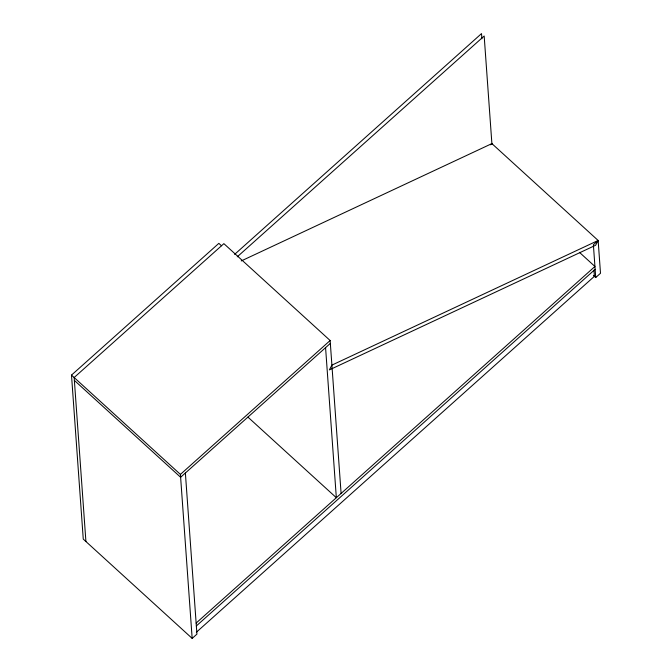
<?xml version="1.0" encoding="UTF-8"?>
<svg xmlns="http://www.w3.org/2000/svg" width="672" height="672" viewBox="0 0 672 672"><rect width="100%" height="100%" fill="white"/><g stroke="black" fill="none" stroke-linecap="round" stroke-linejoin="round"><path stroke-width="1.01" d="M241.231 260.946L491.887 143.606L598.147 240.475L595.627 245.255L329.381 369.894L331.901 365.123L598.147 240.475L600.499 273.277L595.728 277.536L593.401 275.419M185.38 473.012L196.93 634.141L192.167 638.4L83.261 539.104L71.501 375.102L218.845 243.356L221.5 245.776M234.604 254.394L481.522 33.6L481.9 38.8M237.258 256.822L484.176 36.019L491.929 144.169M490.526 144.824L491.887 143.606M192.167 638.4L180.415 474.398L330.137 340.519L223.877 243.65L74.164 377.521L85.915 541.523M330.338 343.392L180.617 477.271L74.365 380.394M598.147 240.475L593.384 244.742L595.728 277.536M196.14 623.07L594.938 266.473L579.424 252.328M196.342 625.943L595.14 269.338M196.384 632.226L594.401 276.326L593.964 270.178M247.918 417.102L336.336 497.708L325.576 347.651M71.501 375.102L180.415 474.398M330.137 340.519L341.099 493.45"/></g></svg>
